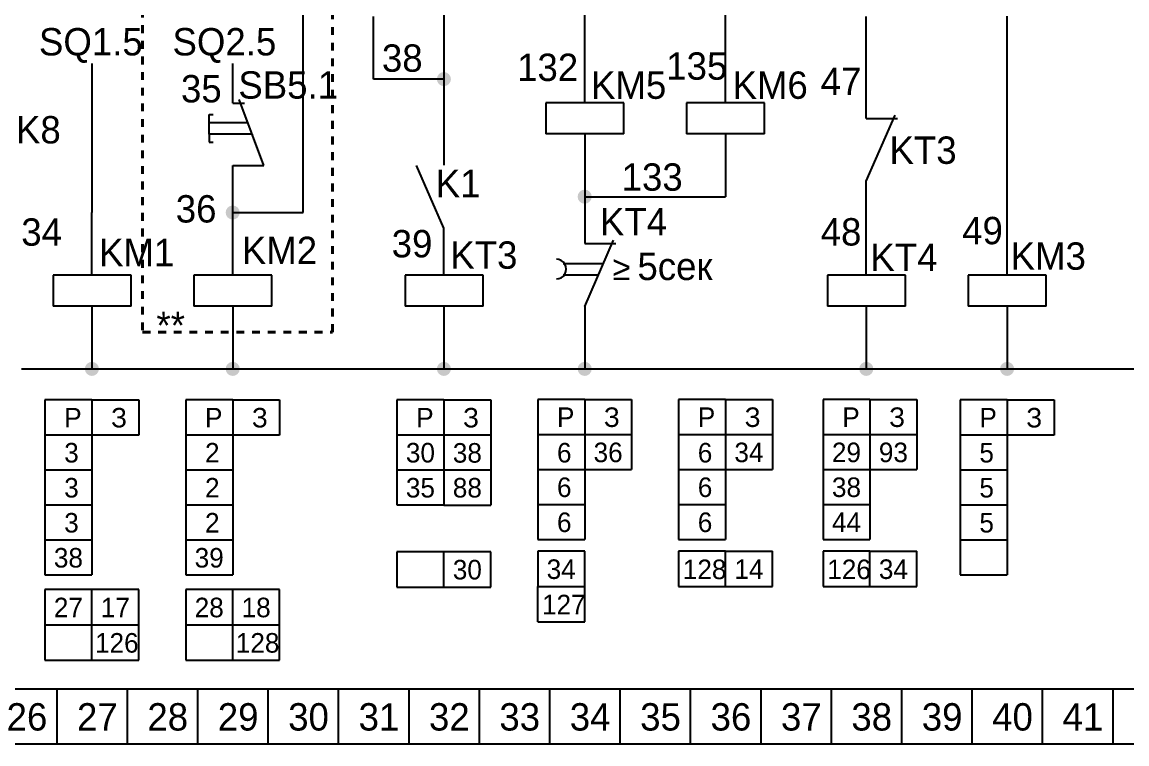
# Model space of a CAD drawing. Header units: inches. Extents: x 0 to 2090, y -987 to 594.
# Drawn here: x 1091.6 to 1232.9, y 305.2 to 397.5 of the extents above; entities that cross this region are included whole.
import ezdxf

# ---------------------------------------------------------------- set-up
doc = ezdxf.new("R2010")
doc.units = ezdxf.units.IN
doc.header["$MEASUREMENT"] = 0
doc.linetypes.add('JIS_02_1.0', pattern=[2, 1, -1])
doc.layers.add('пунктир', color=4, linetype='JIS_02_1.0', lineweight=40)

msp = doc.modelspace()

# ---------------------------------------------------------------- hatches: boundary and pattern name
h = msp.add_hatch(color=256)
edge = h.paths.add_edge_path()
edge.add_arc((1145.546326905458, 390.2278407793802), 0.9, 0, 360)
h = msp.add_hatch(color=256)
edge = h.paths.add_edge_path()
edge.add_arc((1163.546326905458, 375.1898587034406), 0.9, 0, 360)
h = msp.add_hatch(color=256)
edge = h.paths.add_edge_path()
edge.add_arc((1118.546326905458, 373.1641997897585), 0.9, 0, 360)
h = msp.add_hatch(color=256)
edge = h.paths.add_edge_path()
edge.add_arc((1100.546326905458, 353.1701188153719), 0.9, 0, 360)
h = msp.add_hatch(color=256)
edge = h.paths.add_edge_path()
edge.add_arc((1118.546326905458, 353.1701188153719), 0.9, 0, 360)
h = msp.add_hatch(color=256)
edge = h.paths.add_edge_path()
edge.add_arc((1145.546326905458, 353.1701188153719), 0.9, 0, 360)
h = msp.add_hatch(color=256)
edge = h.paths.add_edge_path()
edge.add_arc((1163.546326905458, 353.1701188153719), 0.9, 0, 360)
h = msp.add_hatch(color=256)
edge = h.paths.add_edge_path()
edge.add_arc((1199.546326905458, 353.1701188153719), 0.9, 0, 360)
h = msp.add_hatch(color=256)
edge = h.paths.add_edge_path()
edge.add_arc((1217.546326905458, 353.1701188153719), 0.9, 0, 360)

# ---------------------------------------------------------------- linework, layer by layer
for p, q in [((1145.546326905458, 460.2064676283259), (1145.546326905458, 390.2278407793802)), ((1127.546326905458, 373.1641997897585), (1127.546326905458, 440.2475073684838)), ((1163.546326905458, 393.1839396778272), (1163.546326905458, 399.1839396778272)), ((1181.546326905458, 393.1839396778272), (1181.546326905458, 399.1839396778272)), ((1136.546326905458, 390.2278407793802), (1136.546326905458, 398.2278407793802)), ((1199.546326905458, 385.1898587034406), (1199.546326905458, 398.2278407793802)), ((1217.546326905458, 365.1641997897585), (1217.546326905458, 398.2898491452006)), ((1163.546326905458, 387.1839396778272), (1163.546326905458, 393.1839396778272)), ((1181.546326905458, 387.1839396778272), (1181.546326905458, 393.1839396778272)), ((1181.546326905458, 387.1839396778272), (1181.546326905458, 393.1839396778272)), ((1100.546326905458, 392.2262081555789), (1100.546326905458, 373.1641997897585)), ((1118.546326905458, 387.1641997897585), (1118.546326905458, 392.2262081555789)), ((1145.546326905458, 390.2278407793802), (1136.546326905458, 390.2278407793802)), ((1145.546326905458, 390.2278407793802), (1145.546326905458, 379.2262081555789)), ((1118.546326905458, 387.1641997897585), (1120.046326905458, 387.1641997897585)), ((1122.546326905458, 379.1641997897585), (1119.370765184664, 387.632364378543)), ((1168.546326905458, 387.1839396778272), (1158.574877306241, 387.1839396778272)), ((1158.574877306241, 387.1839396778272), (1158.574877306241, 383.2245284581851)), ((1168.546326905458, 383.2245284581851), (1168.546326905458, 387.1839396778272)), ((1186.546326905458, 387.1839396778272), (1176.574877306241, 387.1839396778272)), ((1176.574877306241, 387.1839396778272), (1176.574877306241, 383.2245284581851)), ((1186.546326905458, 383.2245284581851), (1186.546326905458, 387.1839396778272)), ((1115.543087823973, 384.678915382934), (1115.543087823973, 385.678915382934)), ((1115.543087823973, 385.678915382934), (1116.043087823973, 385.678915382934)), ((1199.546326905458, 377.1641997897585), (1203.246736322468, 385.6222784572096)), ((1115.543087823973, 383.178915382934), (1115.543087823973, 384.678915382934)), ((1115.543087823973, 384.678915382934), (1120.478308558017, 384.678915382934)), ((1199.546326905458, 385.1898587034406), (1203.546326905458, 385.1898587034406)), ((1121.040808558017, 383.178915382934), (1115.543087823973, 383.178915382934)), ((1115.543087823973, 383.178915382934), (1115.543087823973, 382.178915382934)), ((1121.143523565334, 383.178915382934), (1121.143523565334, 383.178915382934)), ((1168.546326905458, 383.2245284581851), (1158.574877306241, 383.2245284581851)), ((1163.546326905458, 383.1839396778272), (1163.546326905458, 375.1898587034406)), ((1186.546326905458, 383.2245284581851), (1176.574877306241, 383.2245284581851)), ((1181.546326905458, 383.1839396778272), (1181.546326905458, 375.1898587034406)), ((1115.543087823973, 382.178915382934), (1116.043087823973, 382.178915382934)), ((1118.546326905458, 373.1641997897585), (1118.546326905458, 379.1641997897585)), ((1118.546326905458, 379.1641997897585), (1122.546326905458, 379.1641997897585)), ((1145.546326905458, 371.1641997897585), (1142.046326905458, 379.1641997897585)), ((1199.546326905458, 371.1641997897585), (1199.546326905458, 377.1641997897585)), ((1163.546326905458, 375.1898587034406), (1163.546326905458, 369.1898587034406)), ((1163.546326905458, 375.1898587034406), (1181.546326905458, 375.1898587034406)), ((1100.546326905458, 365.1641997897585), (1100.546326905458, 373.1641997897585)), ((1118.546326905458, 365.1641997897585), (1118.546326905458, 373.1641997897585)), ((1118.546326905458, 373.1641997897585), (1127.546326905458, 373.1641997897585)), ((1145.546326905458, 365.1641997897585), (1145.546326905458, 371.1641997897585)), ((1199.546326905458, 365.1641997897585), (1199.546326905458, 371.1641997897585)), ((1217.546326905458, 365.1641997897585), (1217.546326905458, 371.1641997897585)), ((1163.546326905458, 361.1641997897585), (1167.246736322468, 369.6222784572096)), ((1163.546326905458, 369.1898587034406), (1167.546326905458, 369.1898587034406)), ((1160.796326905458, 366.6641997897585), (1165.952576905458, 366.6641997897585)), ((1105.546326905458, 365.1641997897585), (1095.574877306241, 365.1641997897585)), ((1095.574877306241, 365.1641997897585), (1095.574877306241, 361.2047885701164)), ((1105.546326905458, 361.2047885701164), (1105.546326905458, 365.1641997897585)), ((1123.546326905458, 365.1641997897585), (1113.574877306241, 365.1641997897585)), ((1113.574877306241, 365.1641997897585), (1113.574877306241, 361.2047885701164)), ((1123.546326905458, 361.2047885701164), (1123.546326905458, 365.1641997897585)), ((1150.546326905458, 365.1641997897585), (1140.574877306241, 365.1641997897585)), ((1140.574877306241, 365.1641997897585), (1140.574877306241, 361.2047885701164)), ((1150.546326905458, 361.2047885701164), (1150.546326905458, 365.1641997897585)), ((1165.296326905458, 365.1641997897585), (1160.796326905458, 365.1641997897585)), ((1204.546326905458, 365.1641997897585), (1194.574877306241, 365.1641997897585)), ((1194.574877306241, 365.1641997897585), (1194.574877306241, 361.2047885701164)), ((1204.546326905458, 361.2047885701164), (1204.546326905458, 365.1641997897585)), ((1222.546326905458, 365.1641997897585), (1212.574877306241, 365.1641997897585)), ((1212.574877306241, 365.1641997897585), (1212.574877306241, 361.2047885701164)), ((1222.546326905458, 361.2047885701164), (1222.546326905458, 365.1641997897585)), ((1105.546326905458, 361.2047885701164), (1095.574877306241, 361.2047885701164)), ((1100.546326905458, 361.1641997897585), (1100.546326905458, 353.1701188153719)), ((1123.546326905458, 361.2047885701164), (1113.574877306241, 361.2047885701164)), ((1118.546326905458, 361.1641997897585), (1118.546326905458, 353.1701188153719)), ((1150.546326905458, 361.2047885701164), (1140.574877306241, 361.2047885701164)), ((1145.546326905458, 361.1641997897585), (1145.546326905458, 353.1701188153719)), ((1163.546326905458, 361.1641997897585), (1163.546326905458, 353.1701188153719)), ((1204.546326905458, 361.2047885701164), (1194.574877306241, 361.2047885701164)), ((1199.546326905458, 361.1641997897585), (1199.546326905458, 353.1701188153719)), ((1222.546326905458, 361.2047885701164), (1212.574877306241, 361.2047885701164)), ((1217.546326905458, 361.1641997897585), (1217.546326905458, 353.1701188153719)), ((1091.546326905458, 353.1701188153719), (1100.546326905458, 353.1701188153719)), ((1100.546326905458, 353.1701188153719), (1109.546326905458, 353.1701188153719)), ((1109.546326905458, 353.1701188153719), (1118.546326905458, 353.1701188153719)), ((1118.546326905458, 353.1701188153719), (1145.546326905458, 353.1701188153719)), ((1145.546326905458, 353.1701188153719), (1163.546326905458, 353.1701188153719)), ((1163.546326905458, 353.1701188153719), (1181.546326905458, 353.1701188153719)), ((1181.546326905458, 353.1701188153719), (1199.546326905458, 353.1701188153719)), ((1199.546326905458, 353.1701188153719), (1217.546326905458, 353.1701188153719)), ((1217.546326905458, 353.1701188153719), (1259.546326905458, 353.1701188153719)), ((1100.546326905458, 349.215301151911), (1094.546326905458, 349.2153011519109)), ((1094.546326905458, 349.2153011519109), (1094.546326905458, 344.7371441506776)), ((1100.546326905458, 349.215301151911), (1100.546326905458, 344.715301151911)), ((1100.546326905458, 349.215301151911), (1106.546326905458, 349.215301151911)), ((1106.546326905458, 349.215301151911), (1106.546326905458, 344.715301151911)), ((1118.546326905458, 349.215301151911), (1112.546326905458, 349.2153011519109)), ((1112.546326905458, 349.2153011519109), (1112.546326905458, 344.7371441506776)), ((1118.546326905458, 349.215301151911), (1118.546326905458, 344.715301151911)), ((1118.546326905458, 349.215301151911), (1124.546326905458, 349.215301151911)), ((1124.546326905458, 349.215301151911), (1124.546326905458, 344.715301151911)), ((1145.546326905458, 349.215301151911), (1139.546326905458, 349.2153011519109)), ((1139.546326905458, 349.2153011519109), (1139.546326905458, 344.7371441506776)), ((1145.546326905458, 349.215301151911), (1145.546326905458, 344.715301151911)), ((1145.546326905458, 349.215301151911), (1151.546326905458, 349.215301151911)), ((1151.546326905458, 349.215301151911), (1151.546326905458, 344.715301151911)), ((1163.546326905458, 349.277308878547), (1157.546326905458, 349.2773088785469)), ((1157.546326905458, 349.2773088785469), (1157.546326905458, 344.7991518773136)), ((1163.546326905458, 349.277308878547), (1163.546326905458, 344.777308878547)), ((1163.546326905458, 349.277308878547), (1169.546326905458, 349.277308878547)), ((1169.546326905458, 349.277308878547), (1169.546326905458, 344.777308878547)), ((1181.546326905458, 349.277308878547), (1175.546326905458, 349.2773088785469)), ((1175.546326905458, 349.2773088785469), (1175.546326905458, 344.7991518773136)), ((1181.546326905458, 349.277308878547), (1181.546326905458, 344.777308878547)), ((1181.546326905458, 349.277308878547), (1187.546326905458, 349.277308878547)), ((1187.546326905458, 349.277308878547), (1187.546326905458, 344.777308878547)), ((1200.015085352661, 349.277308878547), (1194.015085352661, 349.2773088785469)), ((1194.015085352661, 349.2773088785469), (1194.015085352661, 344.7991518773136)), ((1200.015085352661, 349.277308878547), (1200.015085352661, 344.777308878547)), ((1200.015085352661, 349.277308878547), (1206.015085352661, 349.277308878547)), ((1206.015085352661, 349.277308878547), (1206.015085352661, 344.777308878547)), ((1217.546326905458, 349.215301151911), (1211.546326905458, 349.2153011519109)), ((1211.546326905458, 349.2153011519109), (1211.546326905458, 344.7371441506776)), ((1217.546326905458, 349.215301151911), (1217.546326905458, 344.715301151911)), ((1217.546326905458, 349.215301151911), (1223.546326905458, 349.215301151911)), ((1223.546326905458, 349.215301151911), (1223.546326905458, 344.715301151911)), ((1094.546326905458, 344.7371441506776), (1100.546326905458, 344.7371441506776)), ((1094.546326905458, 344.7371441506776), (1094.546326905458, 340.2589871494444)), ((1100.546326905458, 344.7371441506777), (1106.546326905458, 344.7371441506777)), ((1100.546326905458, 344.7371441506777), (1100.546326905458, 340.2371441506777)), ((1112.546326905458, 344.7371441506776), (1118.546326905458, 344.7371441506776)), ((1112.546326905458, 344.7371441506776), (1112.546326905458, 340.2589871494444)), ((1118.546326905458, 344.7371441506777), (1124.546326905458, 344.7371441506777)), ((1118.546326905458, 344.7371441506777), (1118.546326905458, 340.2371441506777)), ((1139.546326905458, 344.7371441506776), (1145.546326905458, 344.7371441506776)), ((1139.546326905458, 344.7371441506776), (1139.546326905458, 340.2589871494444)), ((1145.546326905458, 344.7371441506777), (1151.546326905458, 344.7371441506777)), ((1145.546326905458, 344.7371441506777), (1145.546326905458, 340.2371441506777)), ((1151.546326905458, 344.7371441506778), (1151.546326905458, 340.2371441506778)), ((1157.546326905458, 344.7991518773136), (1163.546326905458, 344.7991518773136)), ((1157.546326905458, 344.7991518773136), (1157.546326905458, 340.3209948760804)), ((1163.546326905458, 344.7991518773137), (1169.546326905458, 344.7991518773137)), ((1163.546326905458, 344.7991518773137), (1163.546326905458, 340.2991518773137)), ((1169.546326905458, 344.7991518773138), (1169.546326905458, 340.2991518773138)), ((1175.546326905458, 344.7991518773136), (1181.546326905458, 344.7991518773136)), ((1175.546326905458, 344.7991518773136), (1175.546326905458, 340.3209948760804)), ((1181.546326905458, 344.7991518773137), (1187.546326905458, 344.7991518773137)), ((1181.546326905458, 344.7991518773137), (1181.546326905458, 340.2991518773137)), ((1187.546326905458, 344.7991518773138), (1187.546326905458, 340.2991518773138)), ((1194.015085352661, 344.7991518773136), (1200.015085352661, 344.7991518773136)), ((1194.015085352661, 344.7991518773136), (1194.015085352661, 340.3209948760804)), ((1200.015085352661, 344.7991518773137), (1206.015085352661, 344.7991518773137)), ((1200.015085352661, 344.7991518773137), (1200.015085352661, 340.2991518773137)), ((1206.015085352661, 344.7991518773138), (1206.015085352661, 340.2991518773138)), ((1211.546326905458, 344.7371441506776), (1217.546326905458, 344.7371441506776)), ((1211.546326905458, 344.7371441506776), (1211.546326905458, 340.2589871494444)), ((1217.546326905458, 344.7371441506777), (1223.546326905458, 344.7371441506777)), ((1217.546326905458, 344.7371441506777), (1217.546326905458, 340.2371441506777)), ((1094.546326905458, 340.2589871494444), (1100.546326905458, 340.2589871494444)), ((1094.546326905458, 340.2589871494444), (1094.546326905458, 335.7808301482111)), ((1100.546326905458, 340.2589871494444), (1100.546326905458, 335.7808301482111)), ((1112.546326905458, 340.2589871494444), (1118.546326905458, 340.2589871494444)), ((1112.546326905458, 340.2589871494444), (1112.546326905458, 335.7808301482111)), ((1118.546326905458, 340.2589871494444), (1118.546326905458, 335.7808301482111)), ((1139.546326905458, 340.2589871494444), (1145.546326905458, 340.2589871494444)), ((1139.546326905458, 340.2589871494444), (1139.546326905458, 335.7808301482111)), ((1145.546326905458, 340.2589871494444), (1151.546326905458, 340.2589871494444)), ((1145.546326905458, 340.2589871494444), (1145.546326905458, 335.7808301482111)), ((1151.546326905458, 340.2371441506778), (1151.546326905458, 335.7589871494444)), ((1157.546326905458, 340.3209948760804), (1163.546326905458, 340.3209948760804)), ((1157.546326905458, 340.3209948760804), (1157.546326905458, 335.8428378748471)), ((1163.546326905458, 340.3209948760804), (1169.546326905458, 340.3209948760804)), ((1163.546326905458, 340.3209948760804), (1163.546326905458, 335.8428378748471)), ((1175.546326905458, 340.3209948760804), (1181.546326905458, 340.3209948760804)), ((1175.546326905458, 340.3209948760804), (1175.546326905458, 335.8428378748471)), ((1181.546326905458, 340.3209948760804), (1187.546326905458, 340.3209948760804)), ((1181.546326905458, 340.3209948760804), (1181.546326905458, 335.8428378748471)), ((1194.015085352661, 340.3209948760804), (1200.015085352661, 340.3209948760804)), ((1194.015085352661, 340.3209948760804), (1194.015085352661, 335.8428378748471)), ((1200.015085352661, 340.3209948760804), (1206.015085352661, 340.3209948760804)), ((1200.015085352661, 340.3209948760804), (1200.015085352661, 335.8428378748471)), ((1211.546326905458, 340.2589871494444), (1217.546326905458, 340.2589871494444)), ((1211.546326905458, 340.2589871494444), (1211.546326905458, 335.7808301482111)), ((1217.546326905458, 340.2589871494444), (1217.546326905458, 335.7808301482111)), ((1094.546326905458, 335.7808301482111), (1100.546326905458, 335.7808301482111)), ((1094.546326905458, 335.7808301482111), (1094.546326905458, 331.3026731469778)), ((1100.546326905458, 335.7808301482111), (1100.546326905458, 331.3026731469778)), ((1112.546326905458, 335.7808301482111), (1118.546326905458, 335.7808301482111)), ((1112.546326905458, 335.7808301482111), (1112.546326905458, 331.3026731469778)), ((1118.546326905458, 335.7808301482111), (1118.546326905458, 331.3026731469778)), ((1139.546326905458, 335.7808301482111), (1145.546326905458, 335.7808301482111)), ((1145.546326905458, 335.7589871494444), (1151.546326905458, 335.7589871494444)), ((1157.546326905458, 335.8428378748471), (1163.546326905458, 335.8428378748471)), ((1157.546326905458, 335.8428378748471), (1157.546326905458, 331.3646808736138)), ((1163.546326905458, 335.8428378748471), (1163.546326905458, 331.3646808736138)), ((1175.546326905458, 335.8428378748471), (1181.546326905458, 335.8428378748471)), ((1175.546326905458, 335.8428378748471), (1175.546326905458, 331.3646808736138)), ((1181.546326905458, 335.8428378748471), (1181.546326905458, 331.3646808736138)), ((1194.015085352661, 335.8428378748471), (1200.015085352661, 335.8428378748471)), ((1194.015085352661, 335.8428378748471), (1194.015085352661, 331.3646808736138)), ((1200.015085352661, 335.8428378748471), (1200.015085352661, 331.3646808736138)), ((1211.546326905458, 335.7808301482111), (1217.546326905458, 335.7808301482111)), ((1211.546326905458, 335.7808301482111), (1211.546326905458, 331.3026731469778)), ((1217.546326905458, 335.7808301482111), (1217.546326905458, 331.3026731469778)), ((1094.546326905458, 331.3026731469778), (1100.546326905458, 331.3026731469778)), ((1094.546326905458, 331.3026731469778), (1094.546326905458, 326.8245161457445)), ((1100.546326905458, 331.3026731469778), (1100.546326905458, 326.8245161457445)), ((1112.546326905458, 331.3026731469778), (1118.546326905458, 331.3026731469778)), ((1112.546326905458, 331.3026731469778), (1112.546326905458, 326.8245161457445)), ((1118.546326905458, 331.3026731469778), (1118.546326905458, 326.8245161457445)), ((1157.546326905458, 331.3646808736138), (1163.546326905458, 331.3646808736138)), ((1175.546326905458, 331.3646808736138), (1181.546326905458, 331.3646808736138)), ((1194.015085352661, 331.3646808736138), (1200.015085352661, 331.3646808736138)), ((1211.546326905458, 331.3026731469778), (1217.546326905458, 331.3026731469778)), ((1211.546326905458, 331.3026731469778), (1211.546326905458, 326.8245161457445)), ((1217.546326905458, 331.3026731469778), (1217.546326905458, 326.8245161457445)), ((1145.546326905458, 329.7808301482112), (1139.546326905458, 329.7808301482112)), ((1139.546326905458, 329.7808301482112), (1139.546326905458, 325.2808301482112)), ((1145.546326905458, 325.2808301482112), (1145.546326905458, 329.7808301482112)), ((1151.546326905458, 329.7808301482112), (1145.546326905458, 329.7808301482112)), ((1151.546326905458, 325.2808301482112), (1151.546326905458, 329.7808301482112)), ((1163.546326905458, 329.8428378748472), (1157.546326905458, 329.8428378748472)), ((1157.546326905458, 329.8428378748472), (1157.546326905458, 325.3428378748472)), ((1163.546326905458, 325.3428378748472), (1163.546326905458, 329.8428378748472)), ((1181.546326905458, 329.8428378748472), (1175.546326905458, 329.8428378748472)), ((1175.546326905458, 329.8428378748472), (1175.546326905458, 325.3428378748472)), ((1181.546326905458, 325.3428378748472), (1181.546326905458, 329.8428378748472)), ((1181.546326905458, 329.8428378748472), (1187.546326905458, 329.8428378748472)), ((1187.546326905458, 325.3428378748472), (1187.546326905458, 329.8428378748472)), ((1200.015085352661, 329.8428378748472), (1194.015085352661, 329.8428378748472)), ((1194.015085352661, 329.8428378748472), (1194.015085352661, 325.3428378748472)), ((1200.015085352661, 325.3428378748472), (1200.015085352661, 329.8428378748472)), ((1200.015085352661, 329.8428378748472), (1206.015085352661, 329.8428378748472)), ((1206.015085352661, 325.3428378748472), (1206.015085352661, 329.8428378748472)), ((1094.546326905458, 326.8245161457445), (1100.546326905458, 326.8245161457445)), ((1112.546326905458, 326.8245161457445), (1118.546326905458, 326.8245161457445)), ((1211.546326905458, 326.8245161457445), (1217.546326905458, 326.8245161457445)), ((1100.546326905458, 324.9436002668788), (1094.546326905458, 324.9436002668788)), ((1094.546326905458, 324.9436002668788), (1094.546326905458, 320.4436002668788)), ((1100.546326905458, 320.4436002668788), (1100.546326905458, 324.9436002668788)), ((1106.546326905458, 324.9436002668788), (1100.546326905458, 324.9436002668788)), ((1106.546326905458, 320.4436002668788), (1106.546326905458, 324.9436002668788)), ((1118.546326905458, 324.9436002668788), (1112.546326905458, 324.9436002668788)), ((1112.546326905458, 324.9436002668788), (1112.546326905458, 320.4436002668788)), ((1118.546326905458, 320.4436002668788), (1118.546326905458, 324.9436002668788)), ((1124.546326905458, 324.9436002668788), (1118.546326905458, 324.9436002668788)), ((1124.546326905458, 320.4436002668788), (1124.546326905458, 324.9436002668788)), ((1139.546326905458, 325.2808301482112), (1145.546326905458, 325.2808301482112)), ((1145.546326905458, 325.2808301482112), (1151.546326905458, 325.2808301482112)), ((1157.546326905458, 325.3428378748472), (1163.546326905458, 325.3428378748472)), ((1157.546326905458, 320.8428378748472), (1157.546326905458, 325.3428378748472)), ((1163.546326905458, 320.8428378748472), (1163.546326905458, 325.3428378748472)), ((1175.546326905458, 325.3428378748472), (1181.546326905458, 325.3428378748472)), ((1181.546326905458, 325.3428378748472), (1187.546326905458, 325.3428378748472)), ((1194.015085352661, 325.3428378748472), (1200.015085352661, 325.3428378748472)), ((1200.015085352661, 325.3428378748472), (1206.015085352661, 325.3428378748472)), ((1157.546326905458, 320.8428378748472), (1163.546326905458, 320.8428378748472)), ((1094.546326905458, 320.4436002668788), (1100.546326905458, 320.4436002668788)), ((1094.546326905458, 320.4436002668788), (1094.546326905458, 315.9436002668788)), ((1100.546326905458, 320.4436002668788), (1106.546326905458, 320.4436002668788)), ((1100.546326905458, 315.9436002668788), (1100.546326905458, 320.4436002668788)), ((1106.546326905458, 315.9436002668788), (1106.546326905458, 320.4436002668788)), ((1112.546326905458, 320.4436002668788), (1118.546326905458, 320.4436002668788)), ((1112.546326905458, 320.4436002668788), (1112.546326905458, 315.9436002668788)), ((1118.546326905458, 320.4436002668788), (1124.546326905458, 320.4436002668788)), ((1118.546326905458, 315.9436002668788), (1118.546326905458, 320.4436002668788)), ((1124.546326905458, 315.9436002668788), (1124.546326905458, 320.4436002668788)), ((1094.546326905458, 315.9436002668788), (1100.546326905458, 315.9436002668788)), ((1100.546326905458, 315.9436002668788), (1106.546326905458, 315.9436002668788)), ((1112.546326905458, 315.9436002668788), (1118.546326905458, 315.9436002668788)), ((1118.546326905458, 315.9436002668788), (1124.546326905458, 315.9436002668788)), ((1294.046449409944, 312.2178257151387), (916.0464494099392, 312.2178257151387)), ((1096.046449409941, 312.2178257151387), (1096.046449409941, 305.2178257151387)), ((1096.046449409941, 312.2178257151387), (1096.046449409941, 305.2178257151387)), ((1105.046449409941, 312.2178257151387), (1105.046449409941, 305.2178257151387)), ((1114.046449409942, 312.2178257151387), (1114.046449409942, 305.2178257151387)), ((1114.046449409942, 312.2178257151387), (1114.046449409942, 305.2178257151387)), ((1123.046449409942, 312.2178257151387), (1123.046449409942, 305.2178257151387)), ((1132.046449409942, 312.2178257151387), (1132.046449409942, 305.2178257151387)), ((1141.046449409942, 312.2178257151387), (1141.046449409942, 305.2178257151387)), ((1150.046449409942, 312.2178257151387), (1150.046449409942, 305.2178257151387)), ((1150.046449409942, 312.2178257151387), (1150.046449409942, 305.2178257151387)), ((1159.046449409942, 312.2178257151387), (1159.046449409942, 305.2178257151387)), ((1168.046449409942, 312.2178257151387), (1168.046449409942, 305.2178257151387)), ((1168.046449409942, 312.2178257151387), (1168.046449409942, 305.2178257151387)), ((1177.046449409943, 312.2178257151387), (1177.046449409943, 305.2178257151387)), ((1186.046449409943, 312.2178257151387), (1186.046449409943, 305.2178257151387)), ((1186.046449409943, 312.2178257151387), (1186.046449409943, 305.2178257151387)), ((1195.046449409943, 312.2178257151387), (1195.046449409943, 305.2178257151387)), ((1204.046449409943, 312.2178257151387), (1204.046449409943, 305.2178257151387)), ((1204.046449409943, 312.2178257151387), (1204.046449409943, 305.2178257151387)), ((1213.046449409943, 312.2178257151387), (1213.046449409943, 305.2178257151387)), ((1222.046449409943, 312.2178257151387), (1222.046449409943, 305.2178257151387)), ((1222.046449409943, 312.2178257151387), (1222.046449409943, 305.2178257151387)), ((1231.046449409943, 312.2178257151387), (1231.046449409943, 305.2178257151387)), ((916.0464494099392, 305.2178257151387), (1294.046449409944, 305.2178257151386))]:
    msp.add_line(p, q)
msp.add_arc((1159.926902608934, 365.9272988746753), 1.262118810779145, 269.9936652888869, 90.00633471111313)
at = {"layer": 'пунктир'}
for p, q in [((1107.019713396401, 463.1136643683056), (1107.019713396401, 357.873284957997)), ((1131.286211307871, 357.873284957997), (1131.286211307871, 437.6513194409231)), ((1107.019713396401, 357.873284957997), (1131.286211307871, 357.873284957997))]:
    msp.add_line(p, q, dxfattribs=at)

# ---------------------------------------------------------------- texts
at = {"attachment_point": 1}
for s, insert, char_height, width in [('SQ1.5', (1093.776423829745, 396.7520944600379), 3.5, 8.12757404730553), ('SQ2.5', (1110.849252785743, 396.7520944600379), 3.5, 8.12757404730553), ('38', (1137.620222123989, 394.6643389601536), 3.5, 8.12757404730553), ('132', (1154.901843908235, 393.4820216394128), 3.5, 8.12757404730553), ('135', (1173.969457453626, 393.6448772922737), 3.5, 8.12757404730553), ('SB5.1', (1119.265423006292, 391.2252144721548), 3.5, 8.12757404730553), ('KM6', (1182.443941217932, 391.201965399612), 3.5, 8.12757404730553), ('47', (1193.711080778693, 391.6819532611856), 3.5, 8.12757404730553), ('35', (1111.931319455363, 390.7446098127569), 3.5, 8.12757404730553), ('KM5', (1164.354167189019, 391.201965399612), 3.5, 8.12757404730553), ('K8', (1090.839607825568, 385.497763046255), 3.5, 8.12757404730553), ('KT3', (1202.511498510641, 382.8874746530397), 3.5, 8.12757404730553), ('K1', (1144.490989401101, 378.6246166704432), 3.5, 8.12757404730553), ('133', (1168.268897936781, 379.4520789882536), 3.5, 8.12757404730553), ('36', (1111.26665037448, 375.3847248888202), 3.5, 8.12757404730553), ('KT4', (1165.49547520335, 373.7363116756876), 3.5, 8.12757404730553), ('34', (1091.517353884764, 372.4187333956633), 3.5, 8.12757404730553), ('48', (1193.716384289553, 372.4444636776363), 3.5, 8.12757404730553), ('49', (1211.806170856316, 372.6073193304992), 3.5, 8.12757404730553), ('KM2', (1119.713450564369, 370.075013807683), 3.5, 8.12757404730553), ('39', (1138.871787997659, 370.9294470121827), 3.5, 8.12757404730553), ('KM1', (1101.457474786147, 369.8027185953736), 3.5, 8.12757404730553), ('KT3', (1146.364043997731, 369.4736078925466), 3.5, 8.12757404730553), ('KT4', (1200.072259650633, 369.1872454843975), 3.5, 8.12757404730553), ('KM3', (1217.999066695723, 369.3501081463265), 3.5, 8.12757404730553), ('{\\fPerpetua Titling MT|b0|i0|c0|p18;\\H0.875x;≥\\fMS Shell Dlg|b0|i0|c0|p0;\\H0.8095x; }5сек', (1167.120029598459, 368.030055665938), 3.5, 24.36487357349699), ('**', (1108.795678594184, 360.4806114227308), 3.5, 8.172433534107768), ('Р', (1097.005260938929, 348.1827090591348), 2.5, 3.772162125630757), ('З', (1103.005260938929, 348.1827090591349), 2.5, 3.772162125630757), ('Р', (1115.005260938929, 348.1827090591348), 2.5, 3.772162125630757), ('З', (1121.005260938929, 348.1827090591349), 2.5, 3.772162125630757), ('Р', (1142.005260938929, 348.1827090591348), 2.5, 3.772162125630757), ('З', (1148.005260938929, 348.1827090591349), 2.5, 3.772162125630757), ('Р', (1160.005260938929, 348.2447167857708), 2.5, 3.772162125630757), ('З', (1166.005260938929, 348.2447167857709), 2.5, 3.772162125630757), ('Р', (1178.005260938929, 348.2447167857708), 2.5, 3.772162125630757), ('З', (1184.005260938929, 348.2447167857709), 2.5, 3.772162125630757), ('Р', (1196.474019386131, 348.2447167857708), 2.5, 3.772162125630757), ('З', (1202.474019386131, 348.2447167857709), 2.5, 3.772162125630757), ('Р', (1214.005260938929, 348.1827090591348), 2.5, 3.772162125630757), ('З', (1220.005260938929, 348.1827090591349), 2.5, 3.772162125630757), ('3', (1097.005260938929, 343.7045520579015), 2.5, 3.772162125630757), ('2', (1115.005260938929, 343.7045520579015), 2.5, 3.772162125630757), ('30', (1140.684660400268, 343.7045520579016), 2.5, 3.772162125630757), ('38', (1146.684660400268, 343.6827090591349), 2.5, 3.772162125630757), ('6', (1160.005260938929, 343.7045520579015), 2.5, 3.772162125630757), ('36', (1164.684660400268, 343.7447167857709), 2.5, 3.772162125630757), ('6', (1178.005260938929, 343.7045520579015), 2.5, 3.772162125630757), ('34', (1182.684660400268, 343.7447167857709), 2.5, 3.772162125630757), ('29', (1195.15341884747, 343.7447167857709), 2.5, 3.772162125630757), ('93', (1201.15341884747, 343.7447167857709), 2.5, 3.772162125630757), ('5', (1214.005260938929, 343.7045520579015), 2.5, 3.772162125630757), ('3', (1097.005260938929, 339.2263950566683), 2.5, 3.772162125630757), ('2', (1115.005260938929, 339.2263950566683), 2.5, 3.772162125630757), ('35', (1140.684660400268, 339.2263950566683), 2.5, 3.772162125630757), ('88', (1146.684660400268, 339.2263950566683), 2.5, 3.772162125630757), ('6', (1160.005260938929, 339.2884027833043), 2.5, 3.772162125630757), ('6', (1178.005260938929, 339.2884027833043), 2.5, 3.772162125630757), ('38', (1195.15341884747, 339.2884027833043), 2.5, 3.772162125630757), ('5', (1214.005260938929, 339.2263950566683), 2.5, 3.772162125630757), ('3', (1097.005260938929, 334.748238055435), 2.5, 3.772162125630757), ('2', (1115.005260938929, 334.748238055435), 2.5, 3.772162125630757), ('6', (1160.005260938929, 334.810245782071), 2.5, 3.772162125630757), ('6', (1178.005260938929, 334.810245782071), 2.5, 3.772162125630757), ('44', (1195.15341884747, 334.810245782071), 2.5, 3.772162125630757), ('5', (1214.005260938929, 334.748238055435), 2.5, 3.772162125630757), ('38', (1095.684660400268, 330.2700810542016), 2.5, 3.772162125630757), ('39', (1113.684660400268, 330.2700810542016), 2.5, 3.772162125630757), ('30', (1146.684660400268, 328.7482380554351), 2.5, 3.772162125630757), ('34', (1158.684660400268, 328.8102457820711), 2.5, 3.772162125630757), ('128', (1176.08999385577, 328.7884027833044), 2.5, 3.772162125630757), ('14', (1182.684660400268, 328.8102457820713), 2.5, 3.772162125630757), ('126', (1194.558752302972, 328.7884027833044), 2.5, 3.772162125630757), ('34', (1201.15341884747, 328.8102457820713), 2.5, 3.772162125630757), ('27', (1095.684660400268, 323.9110081741026), 2.5, 3.772162125630757), ('17', (1101.684660400268, 323.9110081741028), 2.5, 3.772162125630757), ('28', (1113.684660400268, 323.9110081741026), 2.5, 3.772162125630757), ('18', (1119.684660400268, 323.9110081741028), 2.5, 3.772162125630757), ('127', (1158.08999385577, 324.2884027833044), 2.5, 3.772162125630757), ('126', (1100.942546610724, 319.3891651753361), 2.5, 3.772162125630757), ('128', (1118.942546610724, 319.3891651753361), 2.5, 3.772162125630757), ('26', (1089.639503050324, 310.4260903701983), 3.5, 3.772162125630757), ('27', (1098.639503050324, 310.4260903701986), 3.5, 3.772162125630757), ('28', (1107.639503050324, 310.4260903701988), 3.5, 3.772162125630757), ('29', (1116.639503050324, 310.4260903701983), 3.5, 3.772162125630757), ('30', (1125.639503050324, 310.4260903701983), 3.5, 3.772162125630757), ('31', (1134.639503050324, 310.4260903701998), 3.5, 3.772162125630757), ('32', (1143.639503050324, 310.4260903701998), 3.5, 3.772162125630757), ('33', (1152.639503050325, 310.4260903702001), 3.5, 3.772162125630757), ('34', (1161.639503050325, 310.4260903702004), 3.5, 3.772162125630757), ('35', (1170.639503050325, 310.4260903702007), 3.5, 3.772162125630757), ('36', (1179.639503050325, 310.4260903702001), 3.5, 3.772162125630757), ('37', (1188.639503050325, 310.4260903702001), 3.5, 3.772162125630757), ('38', (1197.639503050325, 310.4260903701998), 3.5, 3.772162125630757), ('39', (1206.639503050325, 310.4260903701998), 3.5, 3.772162125630757), ('40', (1215.639503050326, 310.4260903702001), 3.5, 3.772162125630757), ('41', (1224.639503050326, 310.4260903702004), 3.5, 3.772162125630757)]:
    msp.add_mtext(s, dxfattribs=dict(at, insert=insert, char_height=char_height, width=width))

doc.saveas('drawing.dxf')
